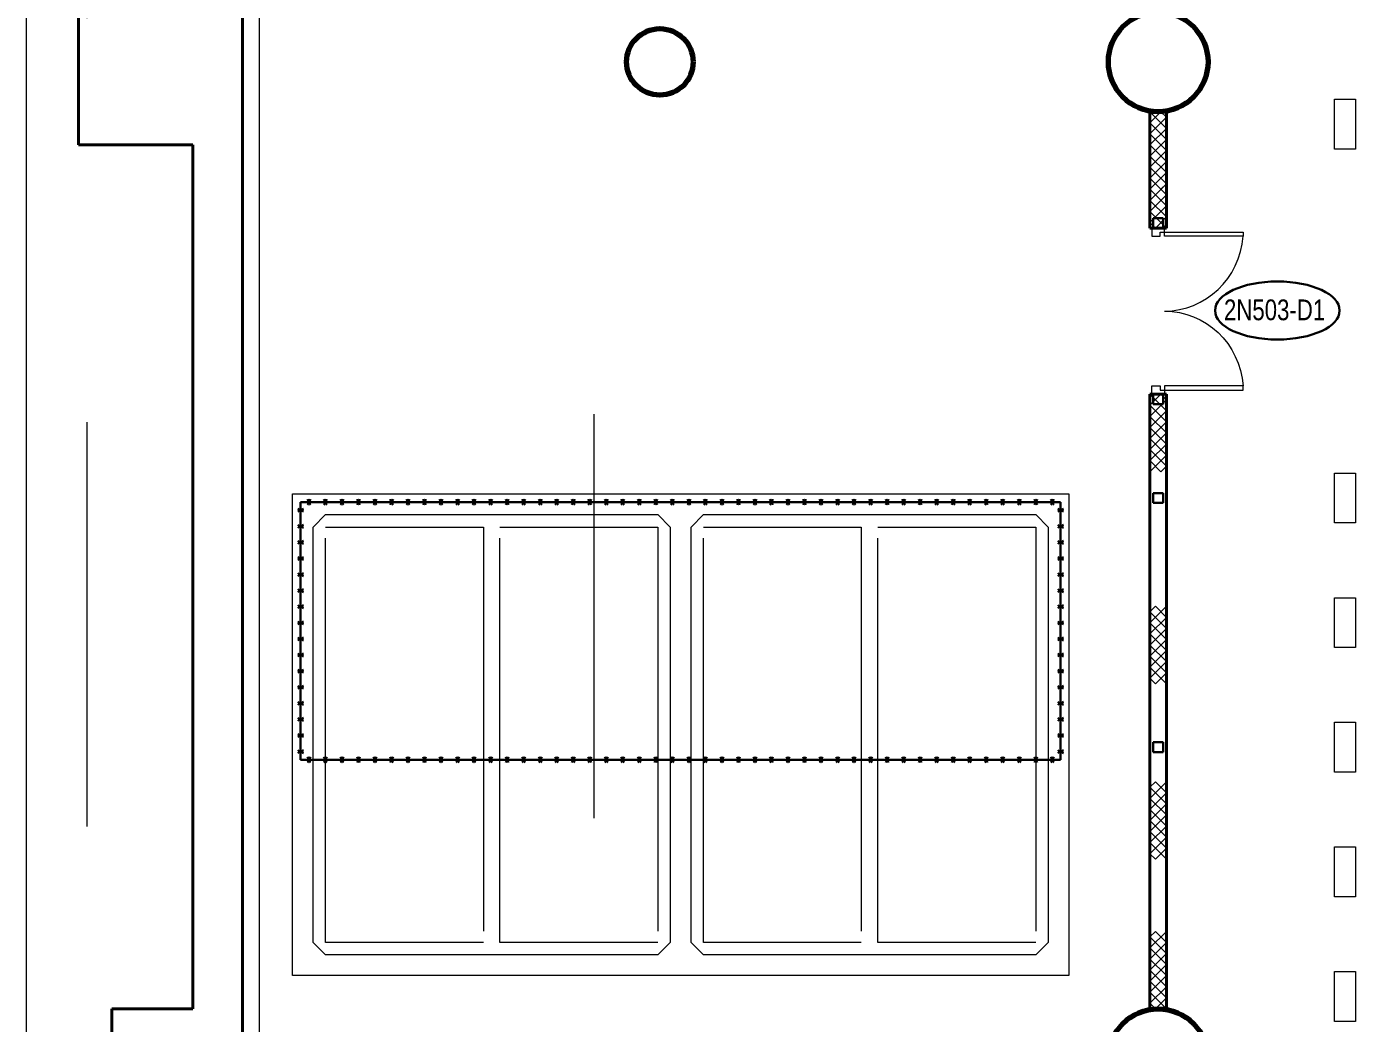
# Model space of a CAD drawing. Header units: metres. Extents: x 1807 to 3745, y 842 to 1968.
# Drawn here: x 3364.38 to 3380.38, y 1608.42 to 1620.42 of the extents above; entities that cross this region are included whole.
import ezdxf
from ezdxf.enums import TextEntityAlignment as Align

# ---------------------------------------------------------------- set-up
doc = ezdxf.new("R2010")
doc.units = ezdxf.units.M
doc.header["$MEASUREMENT"] = 0
doc.linetypes.add('DGN2', pattern=[9.732586, 4.866293, -4.866293])
doc.layers.get('0').update_dxf_attribs({"lineweight": 0})
doc.layers.add('Level 1', color=7, linetype='Continuous', lineweight=0)
doc.layers.add('Primary Door', color=7, linetype='Continuous', lineweight=0)
doc.styles.add('Style-CHAR_FAST_FONT', font='CHAR_FAST_FONT.shx', dxfattribs={"height": 0.2})

# ---------------------------------------------------------------- blocks, each defined once
blk = doc.blocks.new('AnonymusCell_14')
at = {"layer": 'Primary Door', "color": 7, "linetype": 'Continuous', "lineweight": 30}
blk.add_ellipse((0, 0), major_axis=(0.75, 0), ratio=0.466667, dxfattribs=at)
at = {"layer": 'Primary Door', "color": 7, "linetype": 'Continuous', "lineweight": 30, "style": 'Style-CHAR_FAST_FONT', "width": 0.799986}
blk.add_text('2N503-D1', height=0.25, dxfattribs=at).set_placement((-0.643, 0.133), align=Align.TOP_LEFT)

msp = doc.modelspace()

# ---------------------------------------------------------------- linework, layer by layer
at = {"layer": 'Level 1', "color": 7, "linetype": 'DGN2', "lineweight": 0}
for p, q in [((3371.21, 1542.766), (3371.21, 1765.49)), ((3367.975, 1614.4), (3369.875, 1614.4)), ((3367.975, 1609.4), (3367.975, 1614.4)), ((3369.875, 1614.4), (3369.875, 1609.4)), ((3370.075, 1614.4), (3371.975, 1614.4)), ((3370.075, 1609.4), (3370.075, 1614.4)), ((3371.975, 1614.4), (3371.975, 1609.4)), ((3372.525, 1614.4), (3374.425, 1614.4)), ((3372.525, 1609.4), (3372.525, 1614.4)), ((3374.425, 1614.4), (3374.425, 1609.4)), ((3374.625, 1614.4), (3376.525, 1614.4)), ((3374.625, 1609.4), (3374.625, 1614.4)), ((3376.525, 1614.4), (3376.525, 1609.4)), ((3369.875, 1609.4), (3367.975, 1609.4)), ((3371.975, 1609.4), (3370.075, 1609.4)), ((3374.425, 1609.4), (3372.525, 1609.4)), ((3376.525, 1609.4), (3374.625, 1609.4))]:
    msp.add_line(p, q, dxfattribs=at)
at = {"layer": 'Level 1', "color": 7, "linetype": 'DGN2', "lineweight": 13}
msp.add_line((3365.1, 1761.65), (3365.1, 1536.741), dxfattribs=at)
at = {"layer": 'Level 1', "color": 7, "linetype": 'Continuous', "lineweight": 13}
for p, q in [((3364.375, 1537.239), (3364.375, 1657.425)), ((3367.575, 1614.8), (3376.925, 1614.8)), ((3367.575, 1609), (3367.575, 1614.8)), ((3376.925, 1614.8), (3376.925, 1609)), ((3367.825, 1614.4), (3367.975, 1614.55)), ((3367.825, 1609.4), (3367.825, 1614.4)), ((3367.975, 1614.55), (3371.975, 1614.55)), ((3371.975, 1614.55), (3372.125, 1614.4)), ((3372.125, 1614.4), (3372.125, 1609.4)), ((3372.375, 1614.4), (3372.525, 1614.55)), ((3372.375, 1609.4), (3372.375, 1614.4)), ((3372.525, 1614.55), (3376.525, 1614.55)), ((3376.525, 1614.55), (3376.675, 1614.4)), ((3376.675, 1614.4), (3376.675, 1609.4)), ((3367.975, 1609.25), (3367.825, 1609.4)), ((3372.125, 1609.4), (3371.975, 1609.25)), ((3372.525, 1609.25), (3372.375, 1609.4)), ((3376.675, 1609.4), (3376.525, 1609.25)), ((3371.975, 1609.25), (3367.975, 1609.25)), ((3376.525, 1609.25), (3372.525, 1609.25)), ((3376.925, 1609), (3367.575, 1609))]:
    msp.add_line(p, q, dxfattribs=at)
at = {"layer": 'Level 1', "color": 7, "linetype": 'Continuous', "lineweight": 40}
for p, q in [((3366.975, 1655.025), (3366.975, 1536.2)), ((3365, 1619), (3365, 1621)), ((3378.1, 1619.4), (3377.9, 1619.4)), ((3377.9, 1618), (3377.9, 1619.4)), ((3378.1, 1618), (3378.1, 1619.4)), ((3366.375, 1619), (3365, 1619)), ((3366.375, 1608.6), (3366.375, 1619)), ((3378.1, 1618), (3377.9, 1618)), ((3378.1, 1616), (3377.9, 1616)), ((3377.9, 1608.6), (3377.9, 1616)), ((3378.1, 1608.6), (3378.1, 1616)), ((3378.1, 1616), (3378.1, 1615.65)), ((3365.4, 1608.6), (3366.375, 1608.6)), ((3365.4, 1607.4), (3365.4, 1608.6)), ((3378.1, 1608.6), (3377.9, 1608.6))]:
    msp.add_line(p, q, dxfattribs=at)
at = {"layer": 'Level 1', "color": 7, "linetype": 'Continuous', "lineweight": 0}
for p, q in [((3367.175, 1631.9), (3367.175, 1596.15)), ((3380.125, 1619.55), (3380.375, 1619.55)), ((3380.125, 1618.95), (3380.125, 1619.55)), ((3380.375, 1619.55), (3380.375, 1618.95)), ((3377.9, 1619.4), (3378.1, 1619.2)), ((3378.033, 1619.4), (3377.9, 1619.267)), ((3378.1, 1619.333), (3378.033, 1619.4)), ((3377.9, 1619.133), (3378.1, 1619.333)), ((3377.9, 1619.267), (3378.1, 1619.067)), ((3378.1, 1619.2), (3377.9, 1619)), ((3378.1, 1618.933), (3377.9, 1619.133)), ((3378.1, 1619.067), (3377.9, 1618.867)), ((3377.9, 1619), (3378.1, 1618.8)), ((3377.967, 1618.933), (3377.9, 1618.867)), ((3377.9, 1618.733), (3378.1, 1618.933)), ((3377.9, 1618.733), (3378.1, 1618.933)), ((3378.1, 1618.8), (3377.967, 1618.933)), ((3380.375, 1618.95), (3380.125, 1618.95)), ((3377.9, 1618.867), (3378.1, 1618.667)), ((3377.9, 1618.867), (3378.1, 1618.667)), ((3377.9, 1618.6), (3378.1, 1618.8)), ((3378.1, 1618.8), (3377.9, 1618.6)), ((3378.1, 1618.533), (3377.9, 1618.733)), ((3378.1, 1618.533), (3377.9, 1618.733)), ((3378.1, 1618.667), (3377.9, 1618.467)), ((3378.1, 1618.667), (3377.9, 1618.467)), ((3378.1, 1618.4), (3377.9, 1618.6)), ((3377.9, 1618.6), (3378.033, 1618.467)), ((3377.9, 1618.333), (3378.1, 1618.533)), ((3377.9, 1618.467), (3378.1, 1618.267)), ((3377.9, 1618.2), (3378.1, 1618.4)), ((3378.033, 1618.467), (3378.1, 1618.533)), ((3378.1, 1618.133), (3377.9, 1618.333)), ((3378.1, 1618.267), (3377.9, 1618.067)), ((3378.1, 1618), (3377.9, 1618.2)), ((3377.967, 1618), (3378.1, 1618.133)), ((3377.9, 1618.067), (3377.967, 1618)), ((3378.075, 1618), (3377.925, 1618)), ((3377.925, 1618), (3377.925, 1617.9)), ((3378.025, 1617.9), (3378.025, 1617.95)), ((3378.025, 1617.95), (3378.075, 1617.95)), ((3378.075, 1617.95), (3378.075, 1618)), ((3378.075, 1617.95), (3379.023, 1617.95)), ((3378.075, 1617.9), (3378.075, 1617.95)), ((3379.023, 1617.95), (3379.023, 1617.9)), ((3377.925, 1617.9), (3378.025, 1617.9)), ((3379.023, 1617.9), (3378.075, 1617.9)), ((3377.9, 1616), (3378.1, 1615.8)), ((3378.033, 1616), (3377.9, 1615.867)), ((3377.925, 1616), (3377.925, 1616.1)), ((3377.925, 1616.1), (3378.025, 1616.1)), ((3378.075, 1616), (3377.925, 1616)), ((3378.025, 1616.1), (3378.025, 1616.05)), ((3378.025, 1616.05), (3378.075, 1616.05)), ((3378.1, 1615.933), (3378.033, 1616)), ((3379.023, 1616.1), (3378.075, 1616.1)), ((3378.075, 1616.1), (3378.075, 1616.05)), ((3378.075, 1616.05), (3378.075, 1616)), ((3378.075, 1616.05), (3379.023, 1616.05)), ((3379.023, 1616.05), (3379.023, 1616.1)), ((3377.9, 1615.733), (3378.1, 1615.933)), ((3377.9, 1615.867), (3378.1, 1615.667)), ((3378.1, 1615.8), (3377.9, 1615.6)), ((3378.1, 1615.533), (3377.9, 1615.733)), ((3378.1, 1615.667), (3377.9, 1615.467)), ((3377.9, 1615.6), (3378.1, 1615.4)), ((3377.9, 1615.333), (3378.1, 1615.533)), ((3377.9, 1615.467), (3378.1, 1615.267)), ((3378.1, 1615.4), (3377.9, 1615.2)), ((3378.1, 1615.133), (3377.9, 1615.333)), ((3378.1, 1615.267), (3377.9, 1615.067)), ((3377.9, 1615.2), (3378.033, 1615.067)), ((3378.033, 1615.067), (3378.1, 1615.133)), ((3380.125, 1615.05), (3380.375, 1615.05)), ((3380.125, 1614.45), (3380.125, 1615.05)), ((3380.375, 1615.05), (3380.375, 1614.45)), ((3380.375, 1614.45), (3380.125, 1614.45)), ((3377.967, 1613.446), (3377.9, 1613.38)), ((3377.9, 1613.246), (3378.1, 1613.446)), ((3378.1, 1613.313), (3377.967, 1613.446)), ((3380.125, 1613.55), (3380.375, 1613.55)), ((3380.125, 1612.95), (3380.125, 1613.55)), ((3380.375, 1613.55), (3380.375, 1612.95)), ((3377.9, 1613.38), (3378.1, 1613.18)), ((3377.9, 1613.113), (3378.1, 1613.313)), ((3378.1, 1613.046), (3377.9, 1613.246)), ((3378.1, 1613.18), (3377.9, 1612.98)), ((3378.1, 1612.913), (3377.9, 1613.113)), ((3377.9, 1612.846), (3378.1, 1613.046)), ((3377.9, 1612.98), (3378.1, 1612.78)), ((3377.9, 1612.713), (3378.1, 1612.913)), ((3378.1, 1612.646), (3377.9, 1612.846)), ((3380.375, 1612.95), (3380.125, 1612.95)), ((3378.1, 1612.78), (3377.9, 1612.58)), ((3378.1, 1612.513), (3377.9, 1612.713)), ((3377.967, 1612.513), (3378.1, 1612.646)), ((3377.9, 1612.58), (3377.967, 1612.513)), ((3380.125, 1612.05), (3380.375, 1612.05)), ((3380.125, 1611.45), (3380.125, 1612.05)), ((3380.375, 1612.05), (3380.375, 1611.45)), ((3380.375, 1611.45), (3380.125, 1611.45)), ((3377.967, 1611.334), (3377.9, 1611.268)), ((3377.9, 1611.134), (3378.1, 1611.334)), ((3377.9, 1611.268), (3378.1, 1611.068)), ((3377.9, 1611.001), (3378.1, 1611.201)), ((3378.1, 1611.201), (3377.967, 1611.334)), ((3378.1, 1610.934), (3377.9, 1611.134)), ((3378.1, 1611.068), (3377.9, 1610.868)), ((3378.1, 1610.801), (3377.9, 1611.001)), ((3377.9, 1610.734), (3378.1, 1610.934)), ((3377.9, 1610.868), (3378.1, 1610.668)), ((3377.9, 1610.601), (3378.1, 1610.801)), ((3378.1, 1610.534), (3377.9, 1610.734)), ((3378.1, 1610.668), (3377.9, 1610.468)), ((3378.1, 1610.401), (3377.9, 1610.601)), ((3377.9, 1610.468), (3377.967, 1610.401)), ((3377.967, 1610.401), (3378.1, 1610.534)), ((3380.125, 1610.55), (3380.375, 1610.55)), ((3380.125, 1609.95), (3380.125, 1610.55)), ((3380.375, 1610.55), (3380.375, 1609.95)), ((3380.375, 1609.95), (3380.125, 1609.95)), ((3377.967, 1609.533), (3377.9, 1609.467)), ((3377.9, 1609.333), (3378.1, 1609.533)), ((3377.9, 1609.467), (3378.1, 1609.267)), ((3378.1, 1609.4), (3377.967, 1609.533)), ((3377.9, 1609.2), (3378.1, 1609.4)), ((3378.1, 1609.133), (3377.9, 1609.333)), ((3378.1, 1609.267), (3377.9, 1609.067)), ((3378.1, 1609), (3377.9, 1609.2)), ((3377.9, 1608.933), (3378.1, 1609.133)), ((3377.9, 1609.067), (3378.1, 1608.867)), ((3377.9, 1608.8), (3378.1, 1609)), ((3380.125, 1609.05), (3380.375, 1609.05)), ((3380.125, 1608.45), (3380.125, 1609.05)), ((3380.375, 1609.05), (3380.375, 1608.45)), ((3378.1, 1608.733), (3377.9, 1608.933)), ((3378.1, 1608.867), (3377.9, 1608.667)), ((3378.1, 1608.6), (3377.9, 1608.8)), ((3377.9, 1608.667), (3377.967, 1608.6)), ((3377.967, 1608.6), (3378.1, 1608.733)), ((3380.375, 1608.45), (3380.125, 1608.45))]:
    msp.add_line(p, q, dxfattribs=at)
at = {"layer": 'Level 1', "color": 7, "linetype": 'Continuous', "lineweight": 30}
for p, q in [((3378.06, 1618.12), (3377.94, 1618.12)), ((3377.94, 1618.12), (3377.94, 1618)), ((3378.06, 1618), (3378.06, 1618.12)), ((3377.94, 1618), (3378.06, 1618)), ((3378.06, 1616), (3377.94, 1616)), ((3377.94, 1616), (3377.94, 1615.88)), ((3378.06, 1615.88), (3378.06, 1616)), ((3377.94, 1615.88), (3378.06, 1615.88)), ((3367.757, 1614.734), (3367.772, 1614.708)), ((3367.792, 1614.734), (3367.777, 1614.708)), ((3367.956, 1614.734), (3367.971, 1614.708)), ((3367.991, 1614.734), (3367.976, 1614.708)), ((3368.155, 1614.734), (3368.17, 1614.708)), ((3368.19, 1614.734), (3368.175, 1614.708)), ((3368.354, 1614.734), (3368.369, 1614.708)), ((3368.389, 1614.734), (3368.374, 1614.708)), ((3368.553, 1614.734), (3368.567, 1614.708)), ((3368.588, 1614.734), (3368.573, 1614.708)), ((3368.751, 1614.734), (3368.766, 1614.708)), ((3368.787, 1614.734), (3368.772, 1614.708)), ((3368.95, 1614.734), (3368.965, 1614.708)), ((3368.986, 1614.734), (3368.971, 1614.708)), ((3369.149, 1614.734), (3369.164, 1614.708)), ((3369.184, 1614.734), (3369.17, 1614.708)), ((3369.348, 1614.734), (3369.363, 1614.708)), ((3369.383, 1614.734), (3369.368, 1614.708)), ((3369.547, 1614.734), (3369.562, 1614.708)), ((3369.582, 1614.734), (3369.567, 1614.708)), ((3369.746, 1614.734), (3369.761, 1614.708)), ((3369.781, 1614.734), (3369.766, 1614.708)), ((3369.945, 1614.734), (3369.96, 1614.708)), ((3369.98, 1614.734), (3369.965, 1614.708)), ((3370.144, 1614.734), (3370.159, 1614.708)), ((3370.179, 1614.734), (3370.164, 1614.708)), ((3370.343, 1614.734), (3370.358, 1614.708)), ((3370.378, 1614.734), (3370.363, 1614.708)), ((3370.542, 1614.734), (3370.557, 1614.708)), ((3370.577, 1614.734), (3370.562, 1614.708)), ((3370.741, 1614.734), (3370.755, 1614.708)), ((3370.776, 1614.734), (3370.761, 1614.708)), ((3370.939, 1614.734), (3370.954, 1614.708)), ((3370.975, 1614.734), (3370.96, 1614.708)), ((3371.138, 1614.734), (3371.153, 1614.708)), ((3371.174, 1614.734), (3371.159, 1614.708)), ((3371.337, 1614.734), (3371.352, 1614.708)), ((3371.372, 1614.734), (3371.358, 1614.708)), ((3371.536, 1614.734), (3371.551, 1614.708)), ((3371.571, 1614.734), (3371.556, 1614.708)), ((3371.735, 1614.734), (3371.75, 1614.708)), ((3371.77, 1614.734), (3371.755, 1614.708)), ((3371.934, 1614.734), (3371.949, 1614.708)), ((3371.969, 1614.734), (3371.954, 1614.708)), ((3372.133, 1614.734), (3372.148, 1614.708)), ((3372.168, 1614.734), (3372.153, 1614.708)), ((3372.332, 1614.734), (3372.347, 1614.708)), ((3372.367, 1614.734), (3372.352, 1614.708)), ((3372.531, 1614.734), (3372.546, 1614.708)), ((3372.566, 1614.734), (3372.551, 1614.708)), ((3372.73, 1614.734), (3372.745, 1614.708)), ((3372.765, 1614.734), (3372.75, 1614.708)), ((3372.929, 1614.734), (3372.944, 1614.708)), ((3372.964, 1614.734), (3372.949, 1614.708)), ((3373.128, 1614.734), (3373.142, 1614.708)), ((3373.163, 1614.734), (3373.148, 1614.708)), ((3373.326, 1614.734), (3373.341, 1614.708)), ((3373.362, 1614.734), (3373.347, 1614.708)), ((3373.525, 1614.734), (3373.54, 1614.708)), ((3373.561, 1614.734), (3373.546, 1614.708)), ((3373.724, 1614.734), (3373.739, 1614.708)), ((3373.759, 1614.734), (3373.745, 1614.708)), ((3373.923, 1614.734), (3373.938, 1614.708)), ((3373.958, 1614.734), (3373.943, 1614.708)), ((3374.122, 1614.734), (3374.137, 1614.708)), ((3374.157, 1614.734), (3374.142, 1614.708)), ((3374.321, 1614.734), (3374.336, 1614.708)), ((3374.356, 1614.734), (3374.341, 1614.708)), ((3374.52, 1614.734), (3374.535, 1614.708)), ((3374.555, 1614.734), (3374.54, 1614.708)), ((3374.719, 1614.734), (3374.734, 1614.708)), ((3374.754, 1614.734), (3374.739, 1614.708)), ((3374.918, 1614.734), (3374.933, 1614.708)), ((3374.953, 1614.734), (3374.938, 1614.708)), ((3375.117, 1614.734), (3375.132, 1614.708)), ((3375.152, 1614.734), (3375.137, 1614.708)), ((3375.316, 1614.734), (3375.33, 1614.708)), ((3375.351, 1614.734), (3375.336, 1614.708)), ((3375.514, 1614.734), (3375.529, 1614.708)), ((3375.55, 1614.734), (3375.535, 1614.708)), ((3375.713, 1614.734), (3375.728, 1614.708)), ((3375.749, 1614.734), (3375.734, 1614.708)), ((3375.912, 1614.734), (3375.927, 1614.708)), ((3375.947, 1614.734), (3375.933, 1614.708)), ((3376.111, 1614.734), (3376.126, 1614.708)), ((3376.146, 1614.734), (3376.131, 1614.708)), ((3376.31, 1614.734), (3376.325, 1614.708)), ((3376.345, 1614.734), (3376.33, 1614.708)), ((3376.509, 1614.734), (3376.524, 1614.708)), ((3376.544, 1614.734), (3376.529, 1614.708)), ((3376.708, 1614.734), (3376.723, 1614.708)), ((3376.743, 1614.734), (3376.728, 1614.708)), ((3378.06, 1614.81), (3377.94, 1614.81)), ((3377.94, 1614.81), (3377.94, 1614.69)), ((3378.06, 1614.69), (3378.06, 1614.81)), ((3367.641, 1614.62), (3367.667, 1614.606)), ((3367.641, 1614.586), (3367.667, 1614.601)), ((3367.667, 1614.606), (3367.683, 1614.606)), ((3367.667, 1614.601), (3367.683, 1614.601)), ((3367.675, 1614.7), (3376.825, 1614.7)), ((3367.675, 1611.6), (3367.675, 1614.7)), ((3367.683, 1614.606), (3367.709, 1614.62)), ((3367.683, 1614.601), (3367.709, 1614.586)), ((3367.772, 1614.692), (3367.757, 1614.666)), ((3367.772, 1614.708), (3367.772, 1614.692)), ((3367.777, 1614.708), (3367.777, 1614.692)), ((3367.777, 1614.692), (3367.792, 1614.666)), ((3367.971, 1614.692), (3367.956, 1614.666)), ((3367.971, 1614.708), (3367.971, 1614.692)), ((3367.976, 1614.708), (3367.976, 1614.692)), ((3367.976, 1614.692), (3367.991, 1614.666)), ((3368.17, 1614.692), (3368.155, 1614.666)), ((3368.17, 1614.708), (3368.17, 1614.692)), ((3368.175, 1614.708), (3368.175, 1614.692)), ((3368.175, 1614.692), (3368.19, 1614.666)), ((3368.369, 1614.692), (3368.354, 1614.666)), ((3368.369, 1614.708), (3368.369, 1614.692)), ((3368.374, 1614.708), (3368.374, 1614.692)), ((3368.374, 1614.692), (3368.389, 1614.666)), ((3368.567, 1614.692), (3368.553, 1614.666)), ((3368.567, 1614.708), (3368.567, 1614.692)), ((3368.573, 1614.708), (3368.573, 1614.692)), ((3368.573, 1614.692), (3368.588, 1614.666)), ((3368.766, 1614.692), (3368.751, 1614.666)), ((3368.766, 1614.708), (3368.766, 1614.692)), ((3368.772, 1614.708), (3368.772, 1614.692)), ((3368.772, 1614.692), (3368.787, 1614.666)), ((3368.965, 1614.692), (3368.95, 1614.666)), ((3368.965, 1614.708), (3368.965, 1614.692)), ((3368.971, 1614.708), (3368.971, 1614.692)), ((3368.971, 1614.692), (3368.986, 1614.666)), ((3369.164, 1614.692), (3369.149, 1614.666)), ((3369.164, 1614.708), (3369.164, 1614.692)), ((3369.17, 1614.708), (3369.17, 1614.692)), ((3369.17, 1614.692), (3369.184, 1614.666)), ((3369.363, 1614.692), (3369.348, 1614.666)), ((3369.363, 1614.708), (3369.363, 1614.692)), ((3369.368, 1614.708), (3369.368, 1614.692)), ((3369.368, 1614.692), (3369.383, 1614.666)), ((3369.562, 1614.692), (3369.547, 1614.666)), ((3369.562, 1614.708), (3369.562, 1614.692)), ((3369.567, 1614.708), (3369.567, 1614.692)), ((3369.567, 1614.692), (3369.582, 1614.666)), ((3369.761, 1614.692), (3369.746, 1614.666)), ((3369.761, 1614.708), (3369.761, 1614.692)), ((3369.766, 1614.708), (3369.766, 1614.692)), ((3369.766, 1614.692), (3369.781, 1614.666)), ((3369.96, 1614.692), (3369.945, 1614.666)), ((3369.96, 1614.708), (3369.96, 1614.692)), ((3369.965, 1614.708), (3369.965, 1614.692)), ((3369.965, 1614.692), (3369.98, 1614.666)), ((3370.159, 1614.692), (3370.144, 1614.666)), ((3370.159, 1614.708), (3370.159, 1614.692)), ((3370.164, 1614.708), (3370.164, 1614.692)), ((3370.164, 1614.692), (3370.179, 1614.666)), ((3370.358, 1614.692), (3370.343, 1614.666)), ((3370.358, 1614.708), (3370.358, 1614.692)), ((3370.363, 1614.708), (3370.363, 1614.692)), ((3370.363, 1614.692), (3370.378, 1614.666)), ((3370.557, 1614.692), (3370.542, 1614.666)), ((3370.557, 1614.708), (3370.557, 1614.692)), ((3370.562, 1614.708), (3370.562, 1614.692)), ((3370.562, 1614.692), (3370.577, 1614.666)), ((3370.755, 1614.692), (3370.741, 1614.666)), ((3370.755, 1614.708), (3370.755, 1614.692)), ((3370.761, 1614.708), (3370.761, 1614.692)), ((3370.761, 1614.692), (3370.776, 1614.666)), ((3370.954, 1614.692), (3370.939, 1614.666)), ((3370.954, 1614.708), (3370.954, 1614.692)), ((3370.96, 1614.708), (3370.96, 1614.692)), ((3370.96, 1614.692), (3370.975, 1614.666)), ((3371.153, 1614.692), (3371.138, 1614.666)), ((3371.153, 1614.708), (3371.153, 1614.692)), ((3371.159, 1614.708), (3371.159, 1614.692)), ((3371.159, 1614.692), (3371.174, 1614.666)), ((3371.352, 1614.692), (3371.337, 1614.666)), ((3371.352, 1614.708), (3371.352, 1614.692)), ((3371.358, 1614.708), (3371.358, 1614.692)), ((3371.358, 1614.692), (3371.372, 1614.666)), ((3371.551, 1614.692), (3371.536, 1614.666)), ((3371.551, 1614.708), (3371.551, 1614.692)), ((3371.556, 1614.708), (3371.556, 1614.692)), ((3371.556, 1614.692), (3371.571, 1614.666)), ((3371.75, 1614.692), (3371.735, 1614.666)), ((3371.75, 1614.708), (3371.75, 1614.692)), ((3371.755, 1614.708), (3371.755, 1614.692)), ((3371.755, 1614.692), (3371.77, 1614.666)), ((3371.949, 1614.692), (3371.934, 1614.666)), ((3371.949, 1614.708), (3371.949, 1614.692)), ((3371.954, 1614.708), (3371.954, 1614.692)), ((3371.954, 1614.692), (3371.969, 1614.666)), ((3372.148, 1614.692), (3372.133, 1614.666)), ((3372.148, 1614.708), (3372.148, 1614.692)), ((3372.153, 1614.708), (3372.153, 1614.692)), ((3372.153, 1614.692), (3372.168, 1614.666)), ((3372.347, 1614.692), (3372.332, 1614.666)), ((3372.347, 1614.708), (3372.347, 1614.692)), ((3372.352, 1614.708), (3372.352, 1614.692)), ((3372.352, 1614.692), (3372.367, 1614.666)), ((3372.546, 1614.692), (3372.531, 1614.666)), ((3372.546, 1614.708), (3372.546, 1614.692)), ((3372.551, 1614.708), (3372.551, 1614.692)), ((3372.551, 1614.692), (3372.566, 1614.666)), ((3372.745, 1614.692), (3372.73, 1614.666)), ((3372.745, 1614.708), (3372.745, 1614.692)), ((3372.75, 1614.708), (3372.75, 1614.692)), ((3372.75, 1614.692), (3372.765, 1614.666)), ((3372.944, 1614.692), (3372.929, 1614.666)), ((3372.944, 1614.708), (3372.944, 1614.692)), ((3372.949, 1614.708), (3372.949, 1614.692)), ((3372.949, 1614.692), (3372.964, 1614.666)), ((3373.142, 1614.692), (3373.128, 1614.666)), ((3373.142, 1614.708), (3373.142, 1614.692)), ((3373.148, 1614.708), (3373.148, 1614.692)), ((3373.148, 1614.692), (3373.163, 1614.666)), ((3373.341, 1614.692), (3373.326, 1614.666)), ((3373.341, 1614.708), (3373.341, 1614.692)), ((3373.347, 1614.708), (3373.347, 1614.692)), ((3373.347, 1614.692), (3373.362, 1614.666)), ((3373.54, 1614.692), (3373.525, 1614.666)), ((3373.54, 1614.708), (3373.54, 1614.692)), ((3373.546, 1614.708), (3373.546, 1614.692)), ((3373.546, 1614.692), (3373.561, 1614.666)), ((3373.739, 1614.692), (3373.724, 1614.666)), ((3373.739, 1614.708), (3373.739, 1614.692)), ((3373.745, 1614.708), (3373.745, 1614.692)), ((3373.745, 1614.692), (3373.759, 1614.666)), ((3373.938, 1614.692), (3373.923, 1614.666)), ((3373.938, 1614.708), (3373.938, 1614.692)), ((3373.943, 1614.708), (3373.943, 1614.692)), ((3373.943, 1614.692), (3373.958, 1614.666)), ((3374.137, 1614.692), (3374.122, 1614.666)), ((3374.137, 1614.708), (3374.137, 1614.692)), ((3374.142, 1614.708), (3374.142, 1614.692)), ((3374.142, 1614.692), (3374.157, 1614.666)), ((3374.336, 1614.692), (3374.321, 1614.666)), ((3374.336, 1614.708), (3374.336, 1614.692)), ((3374.341, 1614.708), (3374.341, 1614.692)), ((3374.341, 1614.692), (3374.356, 1614.666)), ((3374.535, 1614.692), (3374.52, 1614.666)), ((3374.535, 1614.708), (3374.535, 1614.692)), ((3374.54, 1614.708), (3374.54, 1614.692)), ((3374.54, 1614.692), (3374.555, 1614.666)), ((3374.734, 1614.692), (3374.719, 1614.666)), ((3374.734, 1614.708), (3374.734, 1614.692)), ((3374.739, 1614.708), (3374.739, 1614.692)), ((3374.739, 1614.692), (3374.754, 1614.666)), ((3374.933, 1614.692), (3374.918, 1614.666)), ((3374.933, 1614.708), (3374.933, 1614.692)), ((3374.938, 1614.708), (3374.938, 1614.692)), ((3374.938, 1614.692), (3374.953, 1614.666)), ((3375.132, 1614.692), (3375.117, 1614.666)), ((3375.132, 1614.708), (3375.132, 1614.692)), ((3375.137, 1614.708), (3375.137, 1614.692)), ((3375.137, 1614.692), (3375.152, 1614.666)), ((3375.33, 1614.692), (3375.316, 1614.666)), ((3375.33, 1614.708), (3375.33, 1614.692)), ((3375.336, 1614.708), (3375.336, 1614.692)), ((3375.336, 1614.692), (3375.351, 1614.666)), ((3375.529, 1614.692), (3375.514, 1614.666)), ((3375.529, 1614.708), (3375.529, 1614.692)), ((3375.535, 1614.708), (3375.535, 1614.692)), ((3375.535, 1614.692), (3375.55, 1614.666)), ((3375.728, 1614.692), (3375.713, 1614.666)), ((3375.728, 1614.708), (3375.728, 1614.692)), ((3375.734, 1614.708), (3375.734, 1614.692)), ((3375.734, 1614.692), (3375.749, 1614.666)), ((3375.927, 1614.692), (3375.912, 1614.666)), ((3375.927, 1614.708), (3375.927, 1614.692)), ((3375.933, 1614.708), (3375.933, 1614.692)), ((3375.933, 1614.692), (3375.947, 1614.666)), ((3376.126, 1614.692), (3376.111, 1614.666)), ((3376.126, 1614.708), (3376.126, 1614.692)), ((3376.131, 1614.708), (3376.131, 1614.692)), ((3376.131, 1614.692), (3376.146, 1614.666)), ((3376.325, 1614.692), (3376.31, 1614.666)), ((3376.325, 1614.708), (3376.325, 1614.692)), ((3376.33, 1614.708), (3376.33, 1614.692)), ((3376.33, 1614.692), (3376.345, 1614.666)), ((3376.524, 1614.692), (3376.509, 1614.666)), ((3376.524, 1614.708), (3376.524, 1614.692)), ((3376.529, 1614.708), (3376.529, 1614.692)), ((3376.529, 1614.692), (3376.544, 1614.666)), ((3376.723, 1614.692), (3376.708, 1614.666)), ((3376.723, 1614.708), (3376.723, 1614.692)), ((3376.728, 1614.708), (3376.728, 1614.692)), ((3376.728, 1614.692), (3376.743, 1614.666)), ((3376.817, 1614.606), (3376.791, 1614.62)), ((3376.817, 1614.601), (3376.791, 1614.586)), ((3376.833, 1614.606), (3376.817, 1614.606)), ((3376.833, 1614.601), (3376.817, 1614.601)), ((3376.825, 1614.7), (3376.825, 1611.6)), ((3376.859, 1614.62), (3376.833, 1614.606)), ((3376.859, 1614.586), (3376.833, 1614.601)), ((3377.94, 1614.69), (3378.06, 1614.69)), ((3367.641, 1614.427), (3367.667, 1614.412)), ((3367.641, 1614.392), (3367.667, 1614.407)), ((3367.667, 1614.412), (3367.683, 1614.412)), ((3367.667, 1614.407), (3367.683, 1614.407)), ((3367.683, 1614.412), (3367.709, 1614.427)), ((3367.683, 1614.407), (3367.709, 1614.392)), ((3376.817, 1614.412), (3376.791, 1614.427)), ((3376.817, 1614.407), (3376.791, 1614.392)), ((3376.833, 1614.412), (3376.817, 1614.412)), ((3376.833, 1614.407), (3376.817, 1614.407)), ((3376.859, 1614.427), (3376.833, 1614.412)), ((3376.859, 1614.392), (3376.833, 1614.407)), ((3367.641, 1614.233), (3367.667, 1614.218)), ((3367.641, 1614.198), (3367.667, 1614.213)), ((3367.667, 1614.218), (3367.683, 1614.218)), ((3367.667, 1614.213), (3367.683, 1614.213)), ((3367.683, 1614.218), (3367.709, 1614.233)), ((3367.683, 1614.213), (3367.709, 1614.198)), ((3376.817, 1614.218), (3376.791, 1614.233)), ((3376.817, 1614.213), (3376.791, 1614.198)), ((3376.833, 1614.218), (3376.817, 1614.218)), ((3376.833, 1614.213), (3376.817, 1614.213)), ((3376.859, 1614.233), (3376.833, 1614.218)), ((3376.859, 1614.198), (3376.833, 1614.213)), ((3367.641, 1614.039), (3367.667, 1614.024)), ((3367.641, 1614.005), (3367.667, 1614.019)), ((3367.667, 1614.024), (3367.683, 1614.024)), ((3367.667, 1614.019), (3367.683, 1614.019)), ((3367.683, 1614.024), (3367.709, 1614.039)), ((3367.683, 1614.019), (3367.709, 1614.005)), ((3376.817, 1614.024), (3376.791, 1614.039)), ((3376.817, 1614.019), (3376.791, 1614.005)), ((3376.833, 1614.024), (3376.817, 1614.024)), ((3376.833, 1614.019), (3376.817, 1614.019)), ((3376.859, 1614.039), (3376.833, 1614.024)), ((3376.859, 1614.005), (3376.833, 1614.019)), ((3367.641, 1613.845), (3367.667, 1613.831)), ((3367.641, 1613.811), (3367.667, 1613.826)), ((3367.667, 1613.831), (3367.683, 1613.831)), ((3367.667, 1613.826), (3367.683, 1613.826)), ((3367.683, 1613.831), (3367.709, 1613.845)), ((3367.683, 1613.826), (3367.709, 1613.811)), ((3376.817, 1613.831), (3376.791, 1613.845)), ((3376.817, 1613.826), (3376.791, 1613.811)), ((3376.833, 1613.831), (3376.817, 1613.831)), ((3376.833, 1613.826), (3376.817, 1613.826)), ((3376.859, 1613.845), (3376.833, 1613.831)), ((3376.859, 1613.811), (3376.833, 1613.826)), ((3367.641, 1613.652), (3367.667, 1613.637)), ((3367.641, 1613.617), (3367.667, 1613.632)), ((3367.667, 1613.637), (3367.683, 1613.637)), ((3367.667, 1613.632), (3367.683, 1613.632)), ((3367.683, 1613.637), (3367.709, 1613.652)), ((3367.683, 1613.632), (3367.709, 1613.617)), ((3376.817, 1613.637), (3376.791, 1613.652)), ((3376.817, 1613.632), (3376.791, 1613.617)), ((3376.833, 1613.637), (3376.817, 1613.637)), ((3376.833, 1613.632), (3376.817, 1613.632)), ((3376.859, 1613.652), (3376.833, 1613.637)), ((3376.859, 1613.617), (3376.833, 1613.632)), ((3367.641, 1613.458), (3367.667, 1613.443)), ((3367.667, 1613.443), (3367.683, 1613.443)), ((3367.683, 1613.443), (3367.709, 1613.458)), ((3376.817, 1613.443), (3376.791, 1613.458)), ((3376.833, 1613.443), (3376.817, 1613.443)), ((3376.859, 1613.458), (3376.833, 1613.443)), ((3367.641, 1613.423), (3367.667, 1613.438)), ((3367.667, 1613.438), (3367.683, 1613.438)), ((3367.683, 1613.438), (3367.709, 1613.423)), ((3376.817, 1613.438), (3376.791, 1613.423)), ((3376.833, 1613.438), (3376.817, 1613.438)), ((3376.859, 1613.423), (3376.833, 1613.438)), ((3367.641, 1613.264), (3367.667, 1613.249)), ((3367.641, 1613.23), (3367.667, 1613.244)), ((3367.667, 1613.249), (3367.683, 1613.249)), ((3367.667, 1613.244), (3367.683, 1613.244)), ((3367.683, 1613.249), (3367.709, 1613.264)), ((3367.683, 1613.244), (3367.709, 1613.23)), ((3376.817, 1613.249), (3376.791, 1613.264)), ((3376.817, 1613.244), (3376.791, 1613.23)), ((3376.833, 1613.249), (3376.817, 1613.249)), ((3376.833, 1613.244), (3376.817, 1613.244)), ((3376.859, 1613.264), (3376.833, 1613.249)), ((3376.859, 1613.23), (3376.833, 1613.244)), ((3367.641, 1613.07), (3367.667, 1613.056)), ((3367.641, 1613.036), (3367.667, 1613.051)), ((3367.667, 1613.056), (3367.683, 1613.056)), ((3367.667, 1613.051), (3367.683, 1613.051)), ((3367.683, 1613.056), (3367.709, 1613.07)), ((3367.683, 1613.051), (3367.709, 1613.036)), ((3376.817, 1613.056), (3376.791, 1613.07)), ((3376.817, 1613.051), (3376.791, 1613.036)), ((3376.833, 1613.056), (3376.817, 1613.056)), ((3376.833, 1613.051), (3376.817, 1613.051)), ((3376.859, 1613.07), (3376.833, 1613.056)), ((3376.859, 1613.036), (3376.833, 1613.051)), ((3367.641, 1612.877), (3367.667, 1612.862)), ((3367.641, 1612.842), (3367.667, 1612.857)), ((3367.667, 1612.862), (3367.683, 1612.862)), ((3367.667, 1612.857), (3367.683, 1612.857)), ((3367.683, 1612.862), (3367.709, 1612.877)), ((3367.683, 1612.857), (3367.709, 1612.842)), ((3376.817, 1612.862), (3376.791, 1612.877)), ((3376.817, 1612.857), (3376.791, 1612.842)), ((3376.833, 1612.862), (3376.817, 1612.862)), ((3376.833, 1612.857), (3376.817, 1612.857)), ((3376.859, 1612.877), (3376.833, 1612.862)), ((3376.859, 1612.842), (3376.833, 1612.857)), ((3367.641, 1612.683), (3367.667, 1612.668)), ((3367.641, 1612.648), (3367.667, 1612.663)), ((3367.667, 1612.668), (3367.683, 1612.668)), ((3367.667, 1612.663), (3367.683, 1612.663)), ((3367.683, 1612.668), (3367.709, 1612.683)), ((3367.683, 1612.663), (3367.709, 1612.648)), ((3376.817, 1612.668), (3376.791, 1612.683)), ((3376.817, 1612.663), (3376.791, 1612.648)), ((3376.833, 1612.668), (3376.817, 1612.668)), ((3376.833, 1612.663), (3376.817, 1612.663)), ((3376.859, 1612.683), (3376.833, 1612.668)), ((3376.859, 1612.648), (3376.833, 1612.663)), ((3367.641, 1612.489), (3367.667, 1612.474)), ((3367.683, 1612.474), (3367.709, 1612.489)), ((3376.817, 1612.474), (3376.791, 1612.489)), ((3376.859, 1612.489), (3376.833, 1612.474)), ((3367.641, 1612.455), (3367.667, 1612.469)), ((3367.667, 1612.474), (3367.683, 1612.474)), ((3367.667, 1612.469), (3367.683, 1612.469)), ((3367.683, 1612.469), (3367.709, 1612.455)), ((3376.817, 1612.469), (3376.791, 1612.455)), ((3376.833, 1612.474), (3376.817, 1612.474)), ((3376.833, 1612.469), (3376.817, 1612.469)), ((3376.859, 1612.455), (3376.833, 1612.469)), ((3367.641, 1612.295), (3367.667, 1612.281)), ((3367.641, 1612.261), (3367.667, 1612.276)), ((3367.667, 1612.281), (3367.683, 1612.281)), ((3367.667, 1612.276), (3367.683, 1612.276)), ((3367.683, 1612.281), (3367.709, 1612.295)), ((3367.683, 1612.276), (3367.709, 1612.261)), ((3376.817, 1612.281), (3376.791, 1612.295)), ((3376.817, 1612.276), (3376.791, 1612.261)), ((3376.833, 1612.281), (3376.817, 1612.281)), ((3376.833, 1612.276), (3376.817, 1612.276)), ((3376.859, 1612.295), (3376.833, 1612.281)), ((3376.859, 1612.261), (3376.833, 1612.276)), ((3367.641, 1612.102), (3367.667, 1612.087)), ((3367.641, 1612.067), (3367.667, 1612.082)), ((3367.667, 1612.087), (3367.683, 1612.087)), ((3367.667, 1612.082), (3367.683, 1612.082)), ((3367.683, 1612.087), (3367.709, 1612.102)), ((3367.683, 1612.082), (3367.709, 1612.067)), ((3376.817, 1612.087), (3376.791, 1612.102)), ((3376.817, 1612.082), (3376.791, 1612.067)), ((3376.833, 1612.087), (3376.817, 1612.087)), ((3376.833, 1612.082), (3376.817, 1612.082)), ((3376.859, 1612.102), (3376.833, 1612.087)), ((3376.859, 1612.067), (3376.833, 1612.082)), ((3367.641, 1611.908), (3367.667, 1611.893)), ((3367.641, 1611.873), (3367.667, 1611.888)), ((3367.667, 1611.893), (3367.683, 1611.893)), ((3367.667, 1611.888), (3367.683, 1611.888)), ((3367.683, 1611.893), (3367.709, 1611.908)), ((3367.683, 1611.888), (3367.709, 1611.873)), ((3376.817, 1611.893), (3376.791, 1611.908)), ((3376.817, 1611.888), (3376.791, 1611.873)), ((3376.833, 1611.893), (3376.817, 1611.893)), ((3376.833, 1611.888), (3376.817, 1611.888)), ((3376.859, 1611.908), (3376.833, 1611.893)), ((3376.859, 1611.873), (3376.833, 1611.888)), ((3367.641, 1611.714), (3367.667, 1611.699)), ((3367.641, 1611.68), (3367.667, 1611.694)), ((3367.667, 1611.699), (3367.683, 1611.699)), ((3367.667, 1611.694), (3367.683, 1611.694)), ((3367.683, 1611.699), (3367.709, 1611.714)), ((3367.683, 1611.694), (3367.709, 1611.68)), ((3376.817, 1611.699), (3376.791, 1611.714)), ((3376.817, 1611.694), (3376.791, 1611.68)), ((3376.833, 1611.699), (3376.817, 1611.699)), ((3376.833, 1611.694), (3376.817, 1611.694)), ((3376.859, 1611.714), (3376.833, 1611.699)), ((3376.859, 1611.68), (3376.833, 1611.694)), ((3378.06, 1611.81), (3377.94, 1611.81)), ((3377.94, 1611.81), (3377.94, 1611.69)), ((3377.94, 1611.69), (3378.06, 1611.69)), ((3378.06, 1611.69), (3378.06, 1611.81)), ((3376.825, 1611.6), (3367.675, 1611.6)), ((3367.772, 1611.608), (3367.757, 1611.634)), ((3367.757, 1611.566), (3367.772, 1611.592)), ((3367.772, 1611.592), (3367.772, 1611.608)), ((3367.777, 1611.608), (3367.792, 1611.634)), ((3367.777, 1611.592), (3367.777, 1611.608)), ((3367.792, 1611.566), (3367.777, 1611.592)), ((3367.971, 1611.608), (3367.956, 1611.634)), ((3367.956, 1611.566), (3367.971, 1611.592)), ((3367.971, 1611.592), (3367.971, 1611.608)), ((3367.976, 1611.608), (3367.991, 1611.634)), ((3367.976, 1611.592), (3367.976, 1611.608)), ((3367.991, 1611.566), (3367.976, 1611.592)), ((3368.17, 1611.608), (3368.155, 1611.634)), ((3368.155, 1611.566), (3368.17, 1611.592)), ((3368.17, 1611.592), (3368.17, 1611.608)), ((3368.175, 1611.608), (3368.19, 1611.634)), ((3368.175, 1611.592), (3368.175, 1611.608)), ((3368.19, 1611.566), (3368.175, 1611.592)), ((3368.369, 1611.608), (3368.354, 1611.634)), ((3368.354, 1611.566), (3368.369, 1611.592)), ((3368.369, 1611.592), (3368.369, 1611.608)), ((3368.374, 1611.608), (3368.389, 1611.634)), ((3368.374, 1611.592), (3368.374, 1611.608)), ((3368.389, 1611.566), (3368.374, 1611.592)), ((3368.567, 1611.608), (3368.553, 1611.634)), ((3368.553, 1611.566), (3368.567, 1611.592)), ((3368.567, 1611.592), (3368.567, 1611.608)), ((3368.573, 1611.608), (3368.588, 1611.634)), ((3368.573, 1611.592), (3368.573, 1611.608)), ((3368.588, 1611.566), (3368.573, 1611.592)), ((3368.766, 1611.608), (3368.751, 1611.634)), ((3368.751, 1611.566), (3368.766, 1611.592)), ((3368.766, 1611.592), (3368.766, 1611.608)), ((3368.772, 1611.608), (3368.787, 1611.634)), ((3368.772, 1611.592), (3368.772, 1611.608)), ((3368.787, 1611.566), (3368.772, 1611.592)), ((3368.965, 1611.608), (3368.95, 1611.634)), ((3368.95, 1611.566), (3368.965, 1611.592)), ((3368.965, 1611.592), (3368.965, 1611.608)), ((3368.971, 1611.608), (3368.986, 1611.634)), ((3368.971, 1611.592), (3368.971, 1611.608)), ((3368.986, 1611.566), (3368.971, 1611.592)), ((3369.164, 1611.608), (3369.149, 1611.634)), ((3369.149, 1611.566), (3369.164, 1611.592)), ((3369.164, 1611.592), (3369.164, 1611.608)), ((3369.17, 1611.608), (3369.184, 1611.634)), ((3369.17, 1611.592), (3369.17, 1611.608)), ((3369.184, 1611.566), (3369.17, 1611.592)), ((3369.363, 1611.608), (3369.348, 1611.634)), ((3369.348, 1611.566), (3369.363, 1611.592)), ((3369.363, 1611.592), (3369.363, 1611.608)), ((3369.368, 1611.608), (3369.383, 1611.634)), ((3369.368, 1611.592), (3369.368, 1611.608)), ((3369.383, 1611.566), (3369.368, 1611.592)), ((3369.562, 1611.608), (3369.547, 1611.634)), ((3369.547, 1611.566), (3369.562, 1611.592)), ((3369.562, 1611.592), (3369.562, 1611.608)), ((3369.567, 1611.608), (3369.582, 1611.634)), ((3369.567, 1611.592), (3369.567, 1611.608)), ((3369.582, 1611.566), (3369.567, 1611.592)), ((3369.761, 1611.608), (3369.746, 1611.634)), ((3369.746, 1611.566), (3369.761, 1611.592)), ((3369.761, 1611.592), (3369.761, 1611.608)), ((3369.766, 1611.608), (3369.781, 1611.634)), ((3369.766, 1611.592), (3369.766, 1611.608)), ((3369.781, 1611.566), (3369.766, 1611.592)), ((3369.96, 1611.608), (3369.945, 1611.634)), ((3369.945, 1611.566), (3369.96, 1611.592)), ((3369.96, 1611.592), (3369.96, 1611.608)), ((3369.965, 1611.608), (3369.98, 1611.634)), ((3369.965, 1611.592), (3369.965, 1611.608)), ((3369.98, 1611.566), (3369.965, 1611.592)), ((3370.159, 1611.608), (3370.144, 1611.634)), ((3370.144, 1611.566), (3370.159, 1611.592)), ((3370.159, 1611.592), (3370.159, 1611.608)), ((3370.164, 1611.608), (3370.179, 1611.634)), ((3370.164, 1611.592), (3370.164, 1611.608)), ((3370.179, 1611.566), (3370.164, 1611.592)), ((3370.358, 1611.608), (3370.343, 1611.634)), ((3370.343, 1611.566), (3370.358, 1611.592)), ((3370.358, 1611.592), (3370.358, 1611.608)), ((3370.363, 1611.608), (3370.378, 1611.634)), ((3370.363, 1611.592), (3370.363, 1611.608)), ((3370.378, 1611.566), (3370.363, 1611.592)), ((3370.557, 1611.608), (3370.542, 1611.634)), ((3370.542, 1611.566), (3370.557, 1611.592)), ((3370.557, 1611.592), (3370.557, 1611.608)), ((3370.562, 1611.608), (3370.577, 1611.634)), ((3370.562, 1611.592), (3370.562, 1611.608)), ((3370.577, 1611.566), (3370.562, 1611.592)), ((3370.755, 1611.608), (3370.741, 1611.634)), ((3370.741, 1611.566), (3370.755, 1611.592)), ((3370.755, 1611.592), (3370.755, 1611.608)), ((3370.761, 1611.608), (3370.776, 1611.634)), ((3370.761, 1611.592), (3370.761, 1611.608)), ((3370.776, 1611.566), (3370.761, 1611.592)), ((3370.954, 1611.608), (3370.939, 1611.634)), ((3370.939, 1611.566), (3370.954, 1611.592)), ((3370.954, 1611.592), (3370.954, 1611.608)), ((3370.96, 1611.608), (3370.975, 1611.634)), ((3370.96, 1611.592), (3370.96, 1611.608)), ((3370.975, 1611.566), (3370.96, 1611.592)), ((3371.153, 1611.608), (3371.138, 1611.634)), ((3371.138, 1611.566), (3371.153, 1611.592)), ((3371.153, 1611.592), (3371.153, 1611.608)), ((3371.159, 1611.608), (3371.174, 1611.634)), ((3371.159, 1611.592), (3371.159, 1611.608)), ((3371.174, 1611.566), (3371.159, 1611.592)), ((3371.352, 1611.608), (3371.337, 1611.634)), ((3371.337, 1611.566), (3371.352, 1611.592)), ((3371.352, 1611.592), (3371.352, 1611.608)), ((3371.358, 1611.608), (3371.372, 1611.634)), ((3371.358, 1611.592), (3371.358, 1611.608)), ((3371.372, 1611.566), (3371.358, 1611.592)), ((3371.551, 1611.608), (3371.536, 1611.634)), ((3371.536, 1611.566), (3371.551, 1611.592)), ((3371.551, 1611.592), (3371.551, 1611.608)), ((3371.556, 1611.608), (3371.571, 1611.634)), ((3371.556, 1611.592), (3371.556, 1611.608)), ((3371.571, 1611.566), (3371.556, 1611.592)), ((3371.75, 1611.608), (3371.735, 1611.634)), ((3371.735, 1611.566), (3371.75, 1611.592)), ((3371.75, 1611.592), (3371.75, 1611.608)), ((3371.755, 1611.608), (3371.77, 1611.634)), ((3371.755, 1611.592), (3371.755, 1611.608)), ((3371.77, 1611.566), (3371.755, 1611.592)), ((3371.949, 1611.608), (3371.934, 1611.634)), ((3371.934, 1611.566), (3371.949, 1611.592)), ((3371.949, 1611.592), (3371.949, 1611.608)), ((3371.954, 1611.608), (3371.969, 1611.634)), ((3371.954, 1611.592), (3371.954, 1611.608)), ((3371.969, 1611.566), (3371.954, 1611.592)), ((3372.148, 1611.608), (3372.133, 1611.634)), ((3372.133, 1611.566), (3372.148, 1611.592)), ((3372.148, 1611.592), (3372.148, 1611.608)), ((3372.153, 1611.608), (3372.168, 1611.634)), ((3372.153, 1611.592), (3372.153, 1611.608)), ((3372.168, 1611.566), (3372.153, 1611.592)), ((3372.347, 1611.608), (3372.332, 1611.634)), ((3372.332, 1611.566), (3372.347, 1611.592)), ((3372.347, 1611.592), (3372.347, 1611.608)), ((3372.352, 1611.608), (3372.367, 1611.634)), ((3372.352, 1611.592), (3372.352, 1611.608)), ((3372.367, 1611.566), (3372.352, 1611.592)), ((3372.546, 1611.608), (3372.531, 1611.634)), ((3372.531, 1611.566), (3372.546, 1611.592)), ((3372.546, 1611.592), (3372.546, 1611.608)), ((3372.551, 1611.608), (3372.566, 1611.634)), ((3372.551, 1611.592), (3372.551, 1611.608)), ((3372.566, 1611.566), (3372.551, 1611.592)), ((3372.745, 1611.608), (3372.73, 1611.634)), ((3372.73, 1611.566), (3372.745, 1611.592)), ((3372.745, 1611.592), (3372.745, 1611.608)), ((3372.75, 1611.608), (3372.765, 1611.634)), ((3372.75, 1611.592), (3372.75, 1611.608)), ((3372.765, 1611.566), (3372.75, 1611.592)), ((3372.944, 1611.608), (3372.929, 1611.634)), ((3372.929, 1611.566), (3372.944, 1611.592)), ((3372.944, 1611.592), (3372.944, 1611.608)), ((3372.949, 1611.608), (3372.964, 1611.634)), ((3372.949, 1611.592), (3372.949, 1611.608)), ((3372.964, 1611.566), (3372.949, 1611.592)), ((3373.142, 1611.608), (3373.128, 1611.634)), ((3373.128, 1611.566), (3373.142, 1611.592)), ((3373.142, 1611.592), (3373.142, 1611.608)), ((3373.148, 1611.608), (3373.163, 1611.634)), ((3373.148, 1611.592), (3373.148, 1611.608)), ((3373.163, 1611.566), (3373.148, 1611.592)), ((3373.341, 1611.608), (3373.326, 1611.634)), ((3373.326, 1611.566), (3373.341, 1611.592)), ((3373.341, 1611.592), (3373.341, 1611.608)), ((3373.347, 1611.608), (3373.362, 1611.634)), ((3373.347, 1611.592), (3373.347, 1611.608)), ((3373.362, 1611.566), (3373.347, 1611.592)), ((3373.54, 1611.608), (3373.525, 1611.634)), ((3373.525, 1611.566), (3373.54, 1611.592)), ((3373.54, 1611.592), (3373.54, 1611.608)), ((3373.546, 1611.608), (3373.561, 1611.634)), ((3373.546, 1611.592), (3373.546, 1611.608)), ((3373.561, 1611.566), (3373.546, 1611.592)), ((3373.739, 1611.608), (3373.724, 1611.634)), ((3373.724, 1611.566), (3373.739, 1611.592)), ((3373.739, 1611.592), (3373.739, 1611.608)), ((3373.745, 1611.608), (3373.759, 1611.634)), ((3373.745, 1611.592), (3373.745, 1611.608)), ((3373.759, 1611.566), (3373.745, 1611.592)), ((3373.938, 1611.608), (3373.923, 1611.634)), ((3373.923, 1611.566), (3373.938, 1611.592)), ((3373.938, 1611.592), (3373.938, 1611.608)), ((3373.943, 1611.608), (3373.958, 1611.634)), ((3373.943, 1611.592), (3373.943, 1611.608)), ((3373.958, 1611.566), (3373.943, 1611.592)), ((3374.137, 1611.608), (3374.122, 1611.634)), ((3374.122, 1611.566), (3374.137, 1611.592)), ((3374.137, 1611.592), (3374.137, 1611.608)), ((3374.142, 1611.608), (3374.157, 1611.634)), ((3374.142, 1611.592), (3374.142, 1611.608)), ((3374.157, 1611.566), (3374.142, 1611.592)), ((3374.336, 1611.608), (3374.321, 1611.634)), ((3374.321, 1611.566), (3374.336, 1611.592)), ((3374.336, 1611.592), (3374.336, 1611.608)), ((3374.341, 1611.608), (3374.356, 1611.634)), ((3374.341, 1611.592), (3374.341, 1611.608)), ((3374.356, 1611.566), (3374.341, 1611.592)), ((3374.535, 1611.608), (3374.52, 1611.634)), ((3374.52, 1611.566), (3374.535, 1611.592)), ((3374.535, 1611.592), (3374.535, 1611.608)), ((3374.54, 1611.608), (3374.555, 1611.634)), ((3374.54, 1611.592), (3374.54, 1611.608)), ((3374.555, 1611.566), (3374.54, 1611.592)), ((3374.734, 1611.608), (3374.719, 1611.634)), ((3374.719, 1611.566), (3374.734, 1611.592)), ((3374.734, 1611.592), (3374.734, 1611.608)), ((3374.739, 1611.608), (3374.754, 1611.634)), ((3374.739, 1611.592), (3374.739, 1611.608)), ((3374.754, 1611.566), (3374.739, 1611.592)), ((3374.933, 1611.608), (3374.918, 1611.634)), ((3374.918, 1611.566), (3374.933, 1611.592)), ((3374.933, 1611.592), (3374.933, 1611.608)), ((3374.938, 1611.608), (3374.953, 1611.634)), ((3374.938, 1611.592), (3374.938, 1611.608)), ((3374.953, 1611.566), (3374.938, 1611.592)), ((3375.132, 1611.608), (3375.117, 1611.634)), ((3375.117, 1611.566), (3375.132, 1611.592)), ((3375.132, 1611.592), (3375.132, 1611.608)), ((3375.137, 1611.608), (3375.152, 1611.634)), ((3375.137, 1611.592), (3375.137, 1611.608)), ((3375.152, 1611.566), (3375.137, 1611.592)), ((3375.33, 1611.608), (3375.316, 1611.634)), ((3375.316, 1611.566), (3375.33, 1611.592)), ((3375.33, 1611.592), (3375.33, 1611.608)), ((3375.336, 1611.608), (3375.351, 1611.634)), ((3375.336, 1611.592), (3375.336, 1611.608)), ((3375.351, 1611.566), (3375.336, 1611.592)), ((3375.529, 1611.608), (3375.514, 1611.634)), ((3375.514, 1611.566), (3375.529, 1611.592)), ((3375.529, 1611.592), (3375.529, 1611.608)), ((3375.535, 1611.608), (3375.55, 1611.634)), ((3375.535, 1611.592), (3375.535, 1611.608)), ((3375.55, 1611.566), (3375.535, 1611.592)), ((3375.728, 1611.608), (3375.713, 1611.634)), ((3375.713, 1611.566), (3375.728, 1611.592)), ((3375.728, 1611.592), (3375.728, 1611.608)), ((3375.734, 1611.608), (3375.749, 1611.634)), ((3375.734, 1611.592), (3375.734, 1611.608)), ((3375.749, 1611.566), (3375.734, 1611.592)), ((3375.927, 1611.608), (3375.912, 1611.634)), ((3375.912, 1611.566), (3375.927, 1611.592)), ((3375.927, 1611.592), (3375.927, 1611.608)), ((3375.933, 1611.608), (3375.947, 1611.634)), ((3375.933, 1611.592), (3375.933, 1611.608)), ((3375.947, 1611.566), (3375.933, 1611.592)), ((3376.126, 1611.608), (3376.111, 1611.634)), ((3376.111, 1611.566), (3376.126, 1611.592)), ((3376.126, 1611.592), (3376.126, 1611.608)), ((3376.131, 1611.608), (3376.146, 1611.634)), ((3376.131, 1611.592), (3376.131, 1611.608)), ((3376.146, 1611.566), (3376.131, 1611.592)), ((3376.325, 1611.608), (3376.31, 1611.634)), ((3376.31, 1611.566), (3376.325, 1611.592)), ((3376.325, 1611.592), (3376.325, 1611.608)), ((3376.33, 1611.608), (3376.345, 1611.634)), ((3376.33, 1611.592), (3376.33, 1611.608)), ((3376.345, 1611.566), (3376.33, 1611.592)), ((3376.524, 1611.608), (3376.509, 1611.634)), ((3376.509, 1611.566), (3376.524, 1611.592)), ((3376.524, 1611.592), (3376.524, 1611.608)), ((3376.529, 1611.608), (3376.544, 1611.634)), ((3376.529, 1611.592), (3376.529, 1611.608)), ((3376.544, 1611.566), (3376.529, 1611.592)), ((3376.723, 1611.608), (3376.708, 1611.634)), ((3376.708, 1611.566), (3376.723, 1611.592)), ((3376.723, 1611.592), (3376.723, 1611.608)), ((3376.728, 1611.608), (3376.743, 1611.634)), ((3376.728, 1611.592), (3376.728, 1611.608)), ((3376.743, 1611.566), (3376.728, 1611.592))]:
    msp.add_line(p, q, dxfattribs=at)
at = {"layer": 'Level 1', "color": 7, "linetype": 'Continuous', "lineweight": 70}
for centre, radius in [((3378, 1620), 0.6), ((3372, 1620), 0.4), ((3378, 1608), 0.6)]:
    msp.add_circle(centre, radius, dxfattribs=at)
at = {"layer": 'Level 1', "color": 7, "linetype": 'Continuous', "lineweight": 0}
msp.add_ellipse((3378.075, 1617.975), major_axis=(0, -0.975), ratio=0.975273, start_param=0, end_param=1.493797, dxfattribs=at)
at = {"layer": 'Level 1', "color": 7, "linetype": 'Continuous', "lineweight": 0, "extrusion": (0, 0, -1)}
msp.add_ellipse((3378.075, 1616.025), major_axis=(0, 0.975), ratio=0.975273, start_param=0, end_param=1.493797, dxfattribs=at)

# ---------------------------------------------------------------- block references
at = {"color": 7, "linetype": 'Continuous', "lineweight": 0}
msp.add_blockref('AnonymusCell_14', (3379.435, 1617.007), dxfattribs=at)

doc.saveas('drawing.dxf')
